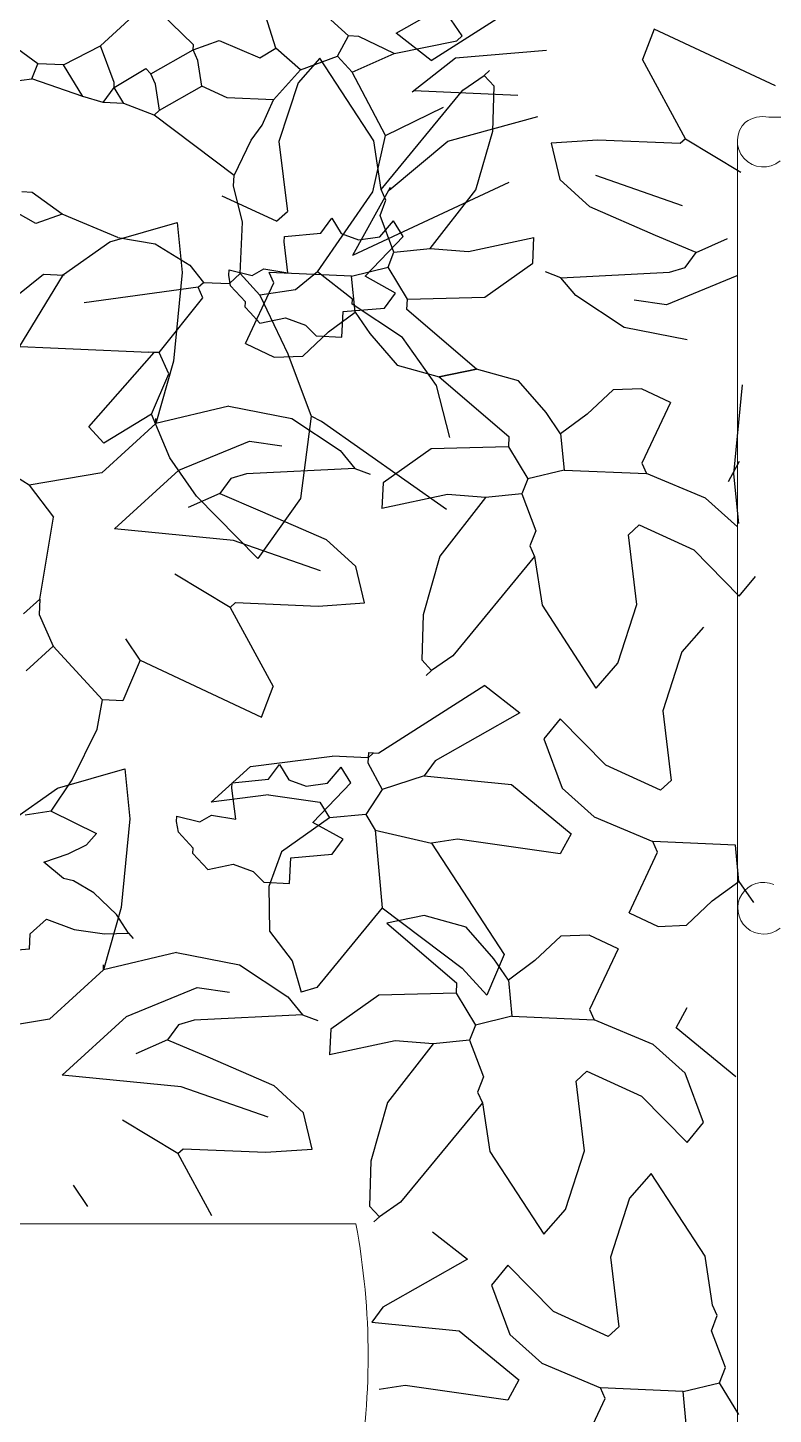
# Model space of a CAD drawing. Header units: inches. Extents: x 2960 to 8891, y 1487 to 4457.
# Drawn here: x 7966.5 to 8012.7, y 2255.1 to 2341.1 of the extents above; entities that cross this region are included whole.
import ezdxf

# ---------------------------------------------------------------- set-up
doc = ezdxf.new("R2010")
doc.units = ezdxf.units.IN
doc.header["$MEASUREMENT"] = 0
doc.layers.add('A-FURN', color=8, linetype='Continuous', lineweight=20)
doc.layers.add('VERDE_siepe', color=96, linetype='Continuous')

msp = doc.modelspace()

# ---------------------------------------------------------------- linework, layer by layer
at = {"layer": 'A-FURN'}
for p, q in [((8012.4, 2335.521), (8057.787, 2335.521)), ((8010.471, 2333.823), (8010.471, 2183.182))]:
    msp.add_line(p, q, dxfattribs=at)
msp.add_lwpolyline([(7941.815, 2266.931), (7986.824, 2266.931, -0.092959), (7986.824, 2250.592, -0.002126), (7941.622, 2250.784, -0.109257), (7941.815, 2266.931, -0.276267)], format="xyb", dxfattribs=at)
for centre, radius, start, end in [((8012.053, 2333.61), 1.942, 79.68434, 124.32795), ((8012.068, 2334.045), 1.612, 133.53812, 309.88297), ((8012.085, 2286.492), 1.603, 66.77088, 309.3571)]:
    msp.add_arc(centre, radius, start, end, dxfattribs=at)
at = {"layer": 'VERDE_siepe'}
for p, q in [((7981.862, 2339.788), (7980.74, 2343.353)), ((7986.371, 2340.551), (7982.682, 2343.907)), ((7989.316, 2340.719), (7994.56, 2343.688)), ((7971.003, 2339.943), (7973.999, 2342.689)), ((7976.759, 2340.011), (7973.999, 2342.689)), ((7991.48, 2339.028), (7998.055, 2343.215)), ((7993.402, 2340.563), (7992.501, 2341.882)), ((7991.48, 2339.028), (7989.316, 2340.719)), ((8005.309, 2340.981), (8004.587, 2339.095)), ((8012.826, 2337.457), (8005.309, 2340.981)), ((7967.119, 2338.833), (7965.26, 2340.193)), ((7968.713, 2338.763), (7971.003, 2339.943)), ((7971.862, 2337.667), (7971.003, 2339.943)), ((7976.745, 2339.692), (7978.367, 2340.26)), ((7976.745, 2339.692), (7976.759, 2340.011)), ((7978.367, 2340.26), (7980.878, 2339.192)), ((7985.677, 2339.303), (7986.371, 2340.551)), ((7987.008, 2340.523), (7986.371, 2340.551)), ((7989.2, 2339.469), (7987.008, 2340.523)), ((7989.2, 2339.469), (7993.07, 2340.259)), ((7993.07, 2340.259), (7993.402, 2340.563)), ((7974.123, 2338.208), (7976.745, 2339.692)), ((7977.036, 2339.04), (7976.745, 2339.692)), ((7977.285, 2337.431), (7977.036, 2339.04)), ((7980.878, 2339.192), (7981.862, 2339.788)), ((7983.402, 2338.443), (7981.862, 2339.788)), ((7984.592, 2339.183), (7983.247, 2337.644)), ((7983.402, 2338.443), (7985.677, 2339.303)), ((7987.936, 2334.052), (7984.593, 2339.183)), ((7986.592, 2338.304), (7985.677, 2339.303)), ((7986.592, 2338.304), (7989.2, 2339.469)), ((7992.987, 2339.165), (7990.32, 2337.073)), ((7998.63, 2339.655), (7992.987, 2339.165)), ((8007.249, 2334.184), (8004.587, 2339.095)), ((7966.757, 2337.89), (7967.119, 2338.833)), ((7968.713, 2338.763), (7967.119, 2338.833)), ((7969.906, 2336.794), (7968.713, 2338.763)), ((7971.848, 2337.348), (7973.818, 2338.541)), ((7973.818, 2338.541), (7974.123, 2338.208)), ((7974.414, 2337.556), (7974.123, 2338.208)), ((7981.723, 2336.599), (7983.402, 2338.443)), ((7988.658, 2334.379), (7986.592, 2338.304)), ((7993.456, 2337.199), (7994.773, 2338.1)), ((7994.773, 2338.1), (7995.106, 2338.405)), ((7995.384, 2337.434), (7994.773, 2338.1)), ((7964.829, 2337.655), (7966.757, 2337.89)), ((7969.906, 2336.794), (7966.757, 2337.89)), ((7971.168, 2336.419), (7971.848, 2337.348)), ((7971.848, 2337.348), (7971.862, 2337.667)), ((7972.444, 2336.364), (7971.848, 2337.348)), ((7974.664, 2335.948), (7974.414, 2337.556)), ((7974.664, 2335.948), (7977.285, 2337.431)), ((7978.852, 2336.724), (7977.285, 2337.431)), ((7983.247, 2337.644), (7982.062, 2334.001)), ((7995.3, 2334.654), (7995.384, 2337.434)), ((7971.168, 2336.419), (7969.906, 2336.794)), ((7972.444, 2336.364), (7971.168, 2336.419)), ((7981.723, 2336.599), (7978.852, 2336.724)), ((7981.015, 2335.031), (7981.723, 2336.599)), ((7988.392, 2331.027), (7993.456, 2337.199)), ((7990.425, 2337.164), (7996.867, 2336.883)), ((7974.33, 2335.642), (7972.444, 2336.364)), ((7974.33, 2335.642), (7974.664, 2335.948)), ((7979.282, 2331.911), (7974.33, 2335.642)), ((7988.658, 2334.379), (7992.251, 2336.14)), ((7992.529, 2334.033), (7998.087, 2335.55)), ((7980.336, 2334.102), (7981.015, 2335.031)), ((7994.261, 2331.009), (7995.3, 2334.654)), ((7979.282, 2331.911), (7980.336, 2334.102)), ((7982.062, 2334.001), (7982.581, 2329.682)), ((7987.867, 2330.897), (7988.658, 2334.379)), ((7988.392, 2331.027), (7987.936, 2334.052)), ((7988.884, 2331.002), (7992.529, 2334.033)), ((8001.813, 2334.102), (7998.928, 2333.909)), ((7998.928, 2333.909), (7999.468, 2331.647)), ((8006.917, 2333.88), (8001.813, 2334.102)), ((8007.249, 2334.184), (8006.917, 2333.88)), ((8007.249, 2334.184), (8010.675, 2332.117)), ((7979.254, 2331.272), (7979.282, 2331.911)), ((7979.794, 2329.012), (7979.254, 2331.272)), ((7996.311, 2331.473), (7986.611, 2326.955)), ((8001.312, 2329.969), (7999.468, 2331.647)), ((8001.664, 2331.918), (8007.044, 2330.048)), ((7966.771, 2330.858), (7966.133, 2330.886)), ((7968.63, 2329.499), (7966.771, 2330.858)), ((7981.915, 2329.072), (7978.539, 2330.618)), ((7984.454, 2325.932), (7987.867, 2330.897)), ((7988.947, 2331.155), (7986.611, 2326.955)), ((7988.323, 2329.431), (7988.683, 2330.375)), ((7988.683, 2330.375), (7988.392, 2331.027)), ((7991.43, 2327.378), (7994.261, 2331.009)), ((7967.006, 2328.93), (7965.758, 2329.624)), ((7968.63, 2329.499), (7967.006, 2328.93)), ((7972.082, 2328.069), (7968.63, 2329.499)), ((7981.915, 2329.072), (7982.581, 2329.682)), ((8005.391, 2328.193), (8001.312, 2329.969)), ((7971.59, 2327.786), (7975.752, 2328.989)), ((7975.752, 2328.989), (7976.058, 2325.9)), ((7979.655, 2325.821), (7979.794, 2329.012)), ((7984.646, 2328.338), (7985.326, 2329.268)), ((7985.326, 2329.268), (7985.908, 2328.312)), ((7988.301, 2328.094), (7989.154, 2329.101)), ((7989.183, 2327.157), (7988.323, 2329.431)), ((7989.75, 2328.116), (7989.154, 2329.101)), ((7968.713, 2325.759), (7971.59, 2327.786)), ((7972.082, 2328.069), (7974.402, 2327.662)), ((7982.385, 2327.797), (7982.399, 2328.117)), ((7982.62, 2325.869), (7982.385, 2327.797)), ((7982.399, 2328.117), (7984.646, 2328.338)), ((7985.908, 2328.312), (7986.983, 2327.922)), ((7986.983, 2327.922), (7988.301, 2328.094)), ((7987.406, 2325.661), (7989.75, 2328.116)), ((7993.8, 2327.185), (7997.851, 2328.057)), ((7997.782, 2326.463), (7997.851, 2328.057)), ((8007.9, 2327.125), (8005.391, 2328.193)), ((8007.9, 2327.125), (8009.856, 2327.998)), ((7974.402, 2327.662), (7976.546, 2326.339)), ((7988.821, 2326.214), (7989.183, 2327.157)), ((7989.183, 2327.157), (7991.429, 2327.378)), ((7991.43, 2327.378), (7993.8, 2327.185)), ((8007.221, 2326.196), (8007.9, 2327.125)), ((7976.546, 2326.339), (7977.395, 2325.281)), ((7980.405, 2325.706), (7981.117, 2326.119)), ((7981.117, 2326.119), (7982.62, 2325.869)), ((7986.561, 2325.673), (7988.821, 2326.214)), ((7990.014, 2324.244), (7988.821, 2326.214)), ((7994.813, 2324.354), (7997.782, 2326.463)), ((8006.25, 2325.919), (8007.221, 2326.196)), ((7964.829, 2323.658), (7967.479, 2325.78)), ((7965.661, 2320.745), (7968.713, 2325.759)), ((7967.479, 2325.78), (7968.755, 2325.725)), ((7976.058, 2325.9), (7975.524, 2320.388)), ((7977.062, 2324.975), (7977.395, 2325.281)), ((7977.395, 2325.281), (7978.99, 2325.212)), ((7978.962, 2325.728), (7978.976, 2326.048)), ((7979.069, 2325.065), (7978.962, 2325.728)), ((7978.976, 2326.048), (7980.405, 2325.706)), ((7978.99, 2325.212), (7979.655, 2325.821)), ((7980.876, 2324.49), (7979.655, 2325.821)), ((7979.985, 2321.485), (7981.748, 2325.244)), ((7981.748, 2325.244), (7981.457, 2325.895)), ((7986.561, 2325.673), (7981.457, 2325.895)), ((7984.454, 2325.932), (7983.084, 2324.824)), ((7986.618, 2324.239), (7984.454, 2325.932)), ((7986.782, 2323.426), (7986.561, 2325.673)), ((7989.278, 2324.62), (7987.406, 2325.661)), ((7999.523, 2325.572), (7998.58, 2325.933)), ((7999.523, 2325.572), (8006.25, 2325.919)), ((8000.443, 2324.461), (7999.523, 2325.572)), ((8010.429, 2325.677), (8006.06, 2323.892)), ((7977.062, 2324.975), (7969.987, 2324.006)), ((7977.353, 2324.324), (7977.062, 2324.975)), ((7979.985, 2324.067), (7979.069, 2325.065)), ((7983.084, 2324.824), (7980.876, 2324.49)), ((7980.876, 2324.49), (7982.617, 2320.846)), ((7988.598, 2323.691), (7989.278, 2324.62)), ((7990.014, 2324.244), (7994.813, 2324.354)), ((8003.439, 2322.485), (8000.443, 2324.461)), ((7974.647, 2320.926), (7977.353, 2324.324)), ((7979.971, 2323.748), (7979.985, 2324.067)), ((7980.276, 2323.415), (7979.971, 2323.748)), ((7985.963, 2321.888), (7986.032, 2323.484)), ((7986.032, 2323.484), (7988.598, 2323.691)), ((7986.604, 2323.921), (7986.618, 2324.239)), ((7989.711, 2321.868), (7986.604, 2323.921)), ((7989.987, 2323.606), (7990.014, 2324.244)), ((7994.299, 2319.903), (7989.987, 2323.606)), ((8006.06, 2323.892), (8004.057, 2324.184)), ((7980.276, 2323.415), (7980.886, 2322.749)), ((7980.886, 2322.749), (7982.459, 2323.086)), ((7982.459, 2323.086), (7983.695, 2322.632)), ((7983.695, 2322.632), (7984.368, 2321.958)), ((7985.132, 2322.22), (7986.782, 2323.426)), ((7986.782, 2323.426), (7987.683, 2322.109)), ((7983.538, 2320.713), (7985.132, 2322.22)), ((7984.368, 2321.958), (7985.963, 2321.888)), ((7987.683, 2322.109), (7989.384, 2320.151)), ((7991.818, 2318.899), (7989.711, 2321.868)), ((8007.345, 2321.715), (8003.439, 2322.485)), ((7963.674, 2321.404), (7974.01, 2320.954)), ((7970.292, 2316.322), (7974.329, 2320.94)), ((7974.329, 2320.94), (7974.01, 2320.954)), ((7974.647, 2320.926), (7974.329, 2320.94)), ((7975.23, 2319.622), (7974.647, 2320.926)), ((7979.985, 2321.485), (7981.773, 2320.636)), ((7975.524, 2320.388), (7974.426, 2316.528)), ((7981.773, 2320.636), (7983.538, 2320.713)), ((7982.617, 2320.846), (7984.065, 2316.999)), ((7989.384, 2320.151), (7991.994, 2319.422)), ((7974.162, 2317.112), (7975.23, 2319.622)), ((7994.299, 2319.903), (7991.994, 2319.422)), ((7991.994, 2319.422), (7994.299, 2319.903)), ((7991.994, 2319.422), (7996.307, 2315.719)), ((7996.909, 2319.174), (7994.299, 2319.903)), ((7992.636, 2315.667), (7991.818, 2318.899)), ((7998.61, 2317.216), (7996.909, 2319.174)), ((8002.755, 2318.611), (8001.161, 2317.105)), ((8004.52, 2318.688), (8002.755, 2318.611)), ((8006.308, 2317.839), (8004.52, 2318.688)), ((8010.236, 2313.425), (8010.77, 2318.937)), ((7978.948, 2317.61), (7974.426, 2316.528)), ((7978.948, 2317.61), (7982.854, 2316.839)), ((8006.308, 2317.839), (8004.546, 2314.081)), ((7974.162, 2317.112), (7971.207, 2315.323)), ((7975.291, 2314.4), (7974.162, 2317.112)), ((7974.426, 2316.528), (7974.44, 2316.847)), ((7982.854, 2316.839), (7985.85, 2314.864)), ((7984.065, 2316.999), (7983.401, 2311.894)), ((7984.689, 2316.653), (7984.065, 2316.999)), ((7992.441, 2311.202), (7984.689, 2316.653)), ((7999.511, 2315.898), (7998.61, 2317.216)), ((8001.161, 2317.105), (7999.511, 2315.898)), ((7971.207, 2315.323), (7970.292, 2316.322)), ((7974.426, 2316.528), (7971.097, 2313.477)), ((7999.511, 2315.898), (7999.733, 2313.652)), ((7975.864, 2313.647), (7980.233, 2315.432)), ((7980.233, 2315.432), (7982.236, 2315.141)), ((7991.48, 2314.971), (7988.511, 2312.862)), ((7996.279, 2315.081), (7991.48, 2314.971)), ((7996.307, 2315.719), (7996.279, 2315.081)), ((7996.279, 2315.081), (7997.472, 2313.111)), ((7966.589, 2312.715), (7964.412, 2314.088)), ((7976.949, 2312.022), (7975.291, 2314.4)), ((7985.85, 2314.864), (7986.77, 2313.752)), ((8004.546, 2314.081), (8004.837, 2313.429)), ((8009.899, 2312.942), (8010.592, 2314.19)), ((7971.097, 2313.477), (7966.589, 2312.715)), ((7971.869, 2310.007), (7975.864, 2313.647)), ((7980.043, 2313.406), (7979.072, 2313.129)), ((7986.77, 2313.752), (7980.043, 2313.406)), ((7986.77, 2313.752), (7987.713, 2313.392)), ((7999.733, 2313.652), (7997.472, 2313.111)), ((7999.733, 2313.652), (8004.837, 2313.429)), ((8008.481, 2311.904), (8004.837, 2313.429)), ((8010.541, 2310.336), (8010.236, 2313.425)), ((7966.589, 2312.715), (7968.101, 2310.731)), ((7979.072, 2313.129), (7978.393, 2312.2)), ((7988.511, 2312.862), (7988.442, 2311.268)), ((7997.472, 2313.111), (7997.111, 2312.168)), ((7978.393, 2312.2), (7976.437, 2311.326)), ((7980.744, 2308.166), (7976.949, 2312.022)), ((7978.393, 2312.2), (7980.903, 2311.132)), ((7983.401, 2311.894), (7980.744, 2308.166)), ((7992.493, 2312.14), (7988.442, 2311.268)), ((7994.864, 2311.946), (7992.033, 2308.316)), ((7994.864, 2311.947), (7992.493, 2312.14)), ((7997.111, 2312.168), (7994.864, 2311.946)), ((7997.111, 2312.168), (7997.97, 2309.893)), ((8010.458, 2310.126), (8008.481, 2311.904)), ((7967.24, 2305.655), (7968.101, 2310.731)), ((7980.903, 2311.132), (7984.981, 2309.355)), ((7979.249, 2309.277), (7971.869, 2310.007)), ((7997.97, 2309.893), (7997.61, 2308.95)), ((8004.379, 2310.252), (8003.713, 2309.643)), ((8004.379, 2310.253), (8007.754, 2308.707)), ((7984.63, 2307.407), (7979.249, 2309.277)), ((7984.981, 2309.355), (7986.826, 2307.678)), ((7997.61, 2308.95), (7997.901, 2308.298)), ((8004.231, 2305.324), (8003.713, 2309.643)), ((7992.033, 2308.316), (7990.993, 2304.671)), ((7997.901, 2308.298), (7992.838, 2302.126)), ((7997.901, 2308.298), (7998.358, 2305.272)), ((8007.754, 2308.707), (8010.579, 2305.827)), ((7979.044, 2305.14), (7975.618, 2307.207)), ((7987.366, 2305.416), (7986.826, 2307.678)), ((8010.579, 2305.827), (8011.591, 2307.061)), ((7967.24, 2305.655), (7966.241, 2304.74)), ((7967.24, 2305.655), (7967.198, 2304.698)), ((7979.044, 2305.14), (7979.377, 2305.445)), ((7979.377, 2305.445), (7984.481, 2305.223)), ((7967.198, 2304.698), (7968.072, 2302.742)), ((7979.044, 2305.14), (7981.707, 2300.23)), ((7984.481, 2305.223), (7987.366, 2305.416)), ((7990.993, 2304.671), (7990.91, 2301.891)), ((7998.358, 2305.272), (8001.7, 2300.142)), ((8003.046, 2301.681), (8004.231, 2305.324)), ((8008.363, 2303.915), (8007.018, 2302.376)), ((7973.468, 2301.867), (7972.566, 2303.185)), ((7968.072, 2302.742), (7966.408, 2301.216)), ((7968.072, 2302.742), (7971.124, 2299.412)), ((7992.838, 2302.126), (7991.52, 2301.225)), ((8007.018, 2302.376), (8005.834, 2298.733)), ((7973.468, 2301.867), (7972.399, 2299.357)), ((7973.468, 2301.867), (7980.985, 2298.344)), ((7990.91, 2301.891), (7991.52, 2301.225)), ((7991.52, 2301.225), (7991.188, 2300.92)), ((8001.701, 2300.142), (8003.046, 2301.681)), ((7994.813, 2300.297), (7988.239, 2296.11)), ((7994.813, 2300.297), (7996.977, 2298.605)), ((7980.985, 2298.344), (7981.707, 2300.23)), ((7970.802, 2297.592), (7971.124, 2299.412)), ((7972.399, 2299.357), (7971.124, 2299.412)), ((7996.977, 2298.605), (7991.733, 2295.637)), ((8005.834, 2298.733), (8006.352, 2294.414)), ((7999.486, 2298.23), (7998.473, 2296.996)), ((8002.31, 2295.351), (7999.486, 2298.23)), ((7969.257, 2294.461), (7970.802, 2297.592)), ((7998.473, 2296.996), (7999.607, 2293.931)), ((7987.601, 2296.138), (7987.587, 2295.818)), ((7987.919, 2296.124), (7987.587, 2295.818)), ((7987.601, 2296.138), (7987.919, 2296.124)), ((7987.919, 2296.124), (7988.239, 2296.11)), ((7968.349, 2293.931), (7972.511, 2295.133)), ((7972.511, 2295.133), (7972.817, 2292.044)), ((7977.855, 2293.071), (7980.3, 2295.271)), ((7980.3, 2295.271), (7985.354, 2295.915)), ((7981.405, 2294.483), (7982.085, 2295.412)), ((7982.085, 2295.412), (7982.667, 2294.457)), ((7985.06, 2294.238), (7985.913, 2295.245)), ((7987.587, 2295.818), (7985.354, 2295.915)), ((7986.508, 2294.26), (7985.913, 2295.245)), ((7987.587, 2295.818), (7987.573, 2295.499)), ((7987.573, 2295.499), (7988.46, 2293.862)), ((7991.733, 2295.637), (7991.054, 2294.708)), ((8005.686, 2293.805), (8002.31, 2295.351)), ((7967.946, 2292.52), (7969.257, 2294.461)), ((7979.158, 2294.261), (7981.405, 2294.483)), ((7982.667, 2294.457), (7983.742, 2294.067)), ((7991.054, 2294.708), (7988.46, 2293.862)), ((7991.054, 2294.708), (7996.463, 2294.153)), ((8005.686, 2293.805), (8006.352, 2294.414)), ((7965.472, 2291.903), (7968.349, 2293.931)), ((7981.414, 2293.531), (7977.855, 2293.071)), ((7979.144, 2293.942), (7979.158, 2294.261)), ((7979.379, 2292.014), (7979.144, 2293.942)), ((7981.414, 2293.531), (7984.59, 2293.072)), ((7983.742, 2294.067), (7985.06, 2294.238)), ((7984.164, 2291.805), (7986.508, 2294.26)), ((7988.46, 2293.862), (7987.434, 2292.309)), ((7996.463, 2294.153), (8000.166, 2291.115)), ((7999.607, 2293.931), (8001.584, 2292.153)), ((7984.59, 2293.072), (7985.187, 2292.087)), ((7967.946, 2292.52), (7966.337, 2292.27)), ((7967.946, 2292.52), (7970.762, 2291.119)), ((7972.817, 2292.044), (7972.283, 2286.532)), ((7975.721, 2291.872), (7975.735, 2292.192)), ((7975.828, 2291.21), (7975.721, 2291.872)), ((7975.735, 2292.192), (7977.164, 2291.85)), ((7977.164, 2291.85), (7977.876, 2292.263)), ((7977.876, 2292.263), (7979.379, 2292.014)), ((7985.187, 2292.087), (7982.219, 2289.98)), ((7986.037, 2290.765), (7984.164, 2291.805)), ((7987.434, 2292.309), (7985.187, 2292.087)), ((7987.434, 2292.309), (7988.03, 2291.325)), ((8001.584, 2292.153), (8005.228, 2290.628)), ((7970.137, 2290.425), (7970.762, 2291.119)), ((7976.743, 2290.211), (7975.828, 2291.21)), ((7988.03, 2291.325), (7991.511, 2290.533)), ((7988.03, 2291.325), (7988.459, 2286.512)), ((8000.166, 2291.115), (7999.473, 2289.867)), ((7968.997, 2289.859), (7970.137, 2290.425)), ((7976.73, 2289.892), (7976.743, 2290.211)), ((7982.219, 2289.98), (7981.443, 2287.841)), ((7985.357, 2289.835), (7986.037, 2290.765)), ((7993.12, 2290.782), (7991.511, 2290.533)), ((7991.511, 2290.533), (7996.004, 2283.625)), ((7999.473, 2289.867), (7993.12, 2290.782)), ((8003.756, 2286.218), (8005.519, 2289.977)), ((8005.519, 2289.977), (8005.228, 2290.628)), ((8010.332, 2290.405), (8005.228, 2290.628)), ((8010.553, 2288.159), (8010.332, 2290.405)), ((7967.488, 2289.344), (7968.997, 2289.859)), ((7968.723, 2288.331), (7967.488, 2289.344)), ((7977.035, 2289.56), (7976.73, 2289.892)), ((7977.035, 2289.56), (7977.645, 2288.893)), ((7977.645, 2288.893), (7979.218, 2289.23)), ((7979.218, 2289.23), (7980.454, 2288.776)), ((7982.722, 2288.033), (7982.791, 2289.628)), ((7982.791, 2289.628), (7985.357, 2289.835)), ((7969.335, 2288.184), (7968.723, 2288.331)), ((7980.454, 2288.776), (7981.126, 2288.102)), ((7970.595, 2287.453), (7969.335, 2288.184)), ((7972.003, 2286.1), (7970.595, 2287.453)), ((7981.126, 2288.102), (7982.722, 2288.033)), ((7981.443, 2287.841), (7981.469, 2285.072)), ((8008.903, 2286.953), (8010.553, 2288.159)), ((8010.553, 2288.159), (8011.454, 2286.841)), ((7972.283, 2286.532), (7971.185, 2282.672)), ((8007.309, 2285.446), (8008.903, 2286.953)), ((7966.656, 2284.905), (7967.654, 2285.82)), ((7967.654, 2285.82), (7969.38, 2285.168)), ((7972.731, 2284.959), (7972.003, 2286.1)), ((7988.459, 2286.512), (7984.408, 2281.574)), ((7988.459, 2286.512), (7993.411, 2282.78)), ((7991.058, 2286.047), (7988.753, 2285.566)), ((7993.668, 2285.318), (7991.058, 2286.047)), ((8003.756, 2286.218), (8005.544, 2285.369)), ((7966.614, 2283.948), (7966.656, 2284.905)), ((7969.38, 2285.168), (7971.247, 2284.902)), ((7971.247, 2284.902), (7972.731, 2284.959)), ((7972.73, 2284.959), (7973.035, 2284.627)), ((7981.469, 2285.072), (7982.883, 2283.239)), ((7988.753, 2285.566), (7993.066, 2281.863)), ((7995.369, 2283.36), (7993.668, 2285.318)), ((8001.279, 2284.832), (7999.514, 2284.756)), ((8003.067, 2283.984), (8001.279, 2284.832)), ((8005.544, 2285.369), (8007.309, 2285.446)), ((7999.514, 2284.756), (7997.92, 2283.249)), ((8003.067, 2283.984), (8001.305, 2280.225)), ((7966.614, 2283.948), (7964.048, 2283.741)), ((7975.707, 2283.754), (7971.185, 2282.672)), ((7975.707, 2283.754), (7979.613, 2282.984)), ((7982.883, 2283.239), (7983.437, 2281.297)), ((7996.004, 2283.625), (7994.936, 2281.115)), ((7996.27, 2282.043), (7995.369, 2283.36)), ((7997.92, 2283.249), (7996.27, 2282.043)), ((7971.185, 2282.672), (7967.856, 2279.621)), ((7971.185, 2282.672), (7971.199, 2282.992)), ((7979.613, 2282.984), (7982.609, 2281.008)), ((7993.411, 2282.78), (7994.936, 2281.115)), ((7972.623, 2279.792), (7976.992, 2281.577)), ((7976.992, 2281.577), (7978.995, 2281.285)), ((7984.408, 2281.574), (7983.437, 2281.297)), ((7993.066, 2281.863), (7993.038, 2281.225)), ((7996.27, 2282.043), (7996.492, 2279.796)), ((7982.609, 2281.008), (7983.529, 2279.897)), ((7988.239, 2281.115), (7985.27, 2279.006)), ((7993.038, 2281.225), (7988.239, 2281.115)), ((7993.038, 2281.225), (7994.231, 2279.255)), ((7968.628, 2276.151), (7972.623, 2279.792)), ((7983.529, 2279.897), (7976.802, 2279.55)), ((7983.529, 2279.897), (7984.472, 2279.536)), ((7996.492, 2279.796), (7994.231, 2279.255)), ((7996.492, 2279.796), (8001.596, 2279.574)), ((8001.305, 2280.225), (8001.596, 2279.574)), ((8006.658, 2279.087), (8007.351, 2280.335)), ((7967.856, 2279.621), (7963.348, 2278.859)), ((7975.831, 2279.273), (7975.152, 2278.344)), ((7976.802, 2279.55), (7975.831, 2279.273)), ((7985.27, 2279.006), (7985.201, 2277.412)), ((7994.231, 2279.255), (7993.87, 2278.312)), ((8005.24, 2278.048), (8001.596, 2279.574)), ((8010.36, 2276.049), (8006.658, 2279.087)), ((7975.152, 2278.344), (7973.196, 2277.471)), ((7975.152, 2278.344), (7977.662, 2277.276)), ((7989.252, 2278.284), (7985.201, 2277.412)), ((7991.623, 2278.091), (7988.792, 2274.46)), ((7991.623, 2278.091), (7989.252, 2278.284)), ((7993.87, 2278.312), (7991.623, 2278.091)), ((7993.87, 2278.312), (7994.729, 2276.038)), ((8007.217, 2276.271), (8005.24, 2278.048)), ((7977.662, 2277.276), (7981.74, 2275.5)), ((8001.138, 2276.397), (8000.472, 2275.787)), ((8001.138, 2276.397), (8004.513, 2274.851)), ((8008.35, 2273.206), (8007.217, 2276.271)), ((7976.008, 2275.421), (7968.628, 2276.151)), ((7981.389, 2273.551), (7976.008, 2275.421)), ((7981.74, 2275.5), (7983.584, 2273.822)), ((7994.729, 2276.038), (7994.369, 2275.094)), ((8000.99, 2271.468), (8000.472, 2275.787)), ((7994.369, 2275.094), (7994.66, 2274.442)), ((8004.513, 2274.851), (8007.338, 2271.972)), ((7984.124, 2271.56), (7983.584, 2273.822)), ((7988.792, 2274.46), (7987.752, 2270.815)), ((7994.66, 2274.442), (7989.597, 2268.27)), ((7994.66, 2274.442), (7995.117, 2271.417)), ((7975.803, 2271.285), (7972.377, 2273.352)), ((8007.338, 2271.972), (8008.35, 2273.206)), ((7975.803, 2271.285), (7976.136, 2271.589)), ((7975.803, 2271.285), (7977.886, 2267.443)), ((7976.136, 2271.589), (7981.239, 2271.367)), ((7981.239, 2271.367), (7984.124, 2271.56)), ((7995.117, 2271.417), (7998.459, 2266.286)), ((7999.805, 2267.825), (8000.99, 2271.468)), ((7987.752, 2270.815), (7987.669, 2268.035)), ((8005.122, 2270.059), (8003.777, 2268.521)), ((8008.465, 2264.929), (8005.123, 2270.06)), ((7970.227, 2268.012), (7969.325, 2269.329)), ((8003.777, 2268.521), (8002.592, 2264.878)), ((7987.669, 2268.035), (7988.279, 2267.369)), ((7989.597, 2268.27), (7988.279, 2267.369)), ((7998.46, 2266.286), (7999.805, 2267.825)), ((7988.279, 2267.369), (7987.947, 2267.064)), ((7991.572, 2266.441), (7993.736, 2264.75)), ((7993.736, 2264.75), (7988.492, 2261.781)), ((7996.245, 2264.374), (7995.232, 2263.14)), ((7999.069, 2261.495), (7996.245, 2264.374)), ((8002.592, 2264.878), (8003.111, 2260.559)), ((8008.922, 2261.904), (8008.465, 2264.929)), ((7995.232, 2263.14), (7996.365, 2260.075)), ((7988.492, 2261.781), (7987.813, 2260.852)), ((8009.213, 2261.251), (8008.922, 2261.904)), ((7987.813, 2260.852), (7993.222, 2260.297)), ((8002.445, 2259.949), (7999.069, 2261.495)), ((8008.853, 2260.308), (8009.213, 2261.251)), ((7993.222, 2260.297), (7996.925, 2257.259)), ((7996.365, 2260.075), (7998.343, 2258.298)), ((8002.445, 2259.949), (8003.111, 2260.559)), ((8009.713, 2258.034), (8008.853, 2260.308)), ((7998.343, 2258.298), (8001.987, 2256.772)), ((8009.351, 2257.091), (8009.713, 2258.034)), ((7989.879, 2256.927), (7988.27, 2256.678)), ((7996.232, 2256.011), (7989.879, 2256.927)), ((7996.925, 2257.259), (7996.232, 2256.011)), ((8002.278, 2256.121), (8001.987, 2256.772)), ((8007.091, 2256.55), (8001.987, 2256.772)), ((8007.091, 2256.55), (8009.351, 2257.091)), ((8007.312, 2254.303), (8007.091, 2256.55)), ((8010.544, 2255.121), (8009.351, 2257.091)), ((8000.515, 2252.362), (8002.278, 2256.121))]:
    msp.add_line(p, q, dxfattribs=at)

doc.saveas('drawing.dxf')
